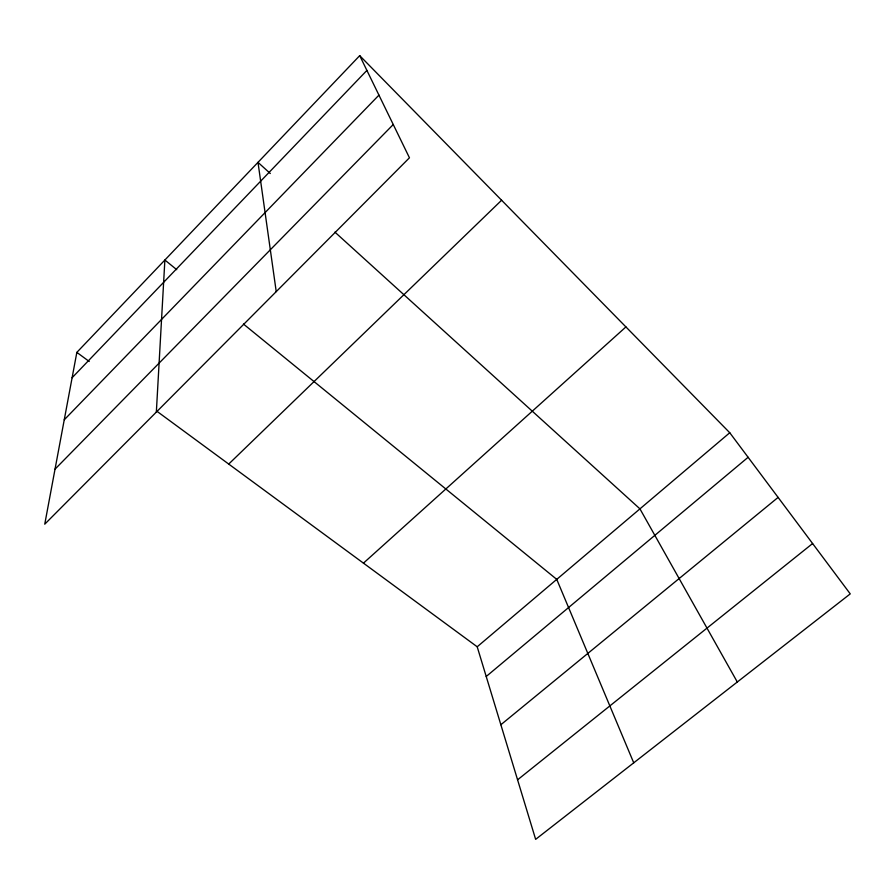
<?xml version="1.0" encoding="UTF-8"?>
<svg xmlns="http://www.w3.org/2000/svg" width="895" height="895" viewBox="0 0 895 895"><rect width="100%" height="100%" fill="white"/><g stroke="black" fill="none" stroke-linecap="round" stroke-linejoin="round"><path stroke-width="1.34" d="M156.345 412.069L164.881 260.02L176.729 269.675M76.847 352.384L44.75 524.179L409.451 157.788L359.712 55.647L76.847 352.384L89.231 361.49M72.103 377.746L366.905 70.414M64.25 419.811L378.943 95.138M55.031 469.159L393.252 124.528M228.717 464.069L501.603 200.245M363.448 563.134L625.918 326.921M477.203 646.783L729.761 432.744L850.25 593.877L535.646 839.353L477.203 646.783L156.804 411.185M486.22 676.486L748.108 457.278M500.864 724.737L778.102 497.396M517.578 779.813L812.615 543.533M243.462 324.057L556.746 579.367L633.727 762.82M270.301 173.507L257.995 162.353L276.231 291.625M334.92 232.129L639.947 508.863L737.301 682.012M359.712 55.647L729.761 432.744"/></g></svg>
